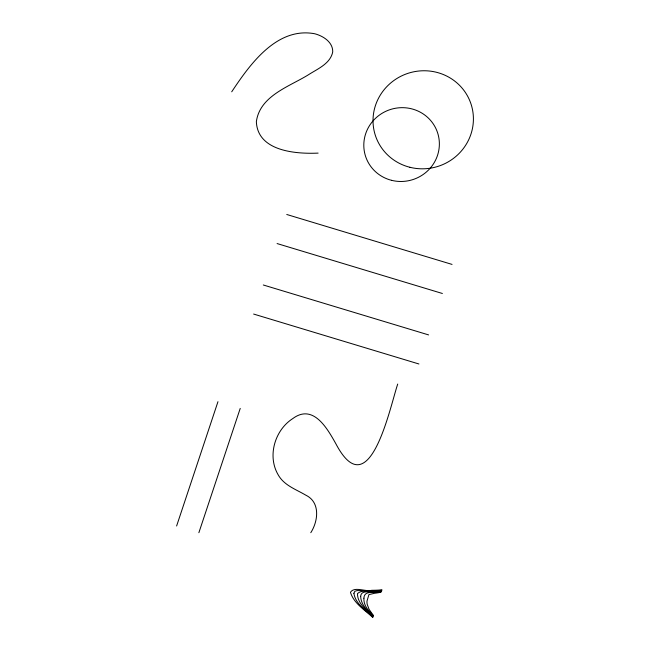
<?xml version="1.0" encoding="UTF-8"?>
<svg xmlns="http://www.w3.org/2000/svg" width="650" height="650" viewBox="0 0 650 650"><rect width="100%" height="100%" fill="white"/><g stroke="black" fill="none" stroke-linecap="round" stroke-linejoin="round"><path stroke-width="0.97" d="M397.719 384.053C389.854 407.355 369.493 507.634 335.871 443.771C327.389 428.651 313.259 403.301 292.768 418.584C274.812 430.089 267.126 456.032 278.151 474.776C284.009 485.404 296.01 489.361 305.849 495.194C320.474 502.239 318.256 521.089 310.789 532.691M176.613 525.988L217.961 401.692M198.868 532.707L240.224 408.411M231.717 91.796C249.966 64.277 276.803 26.658 314.714 33.751C323.139 35.945 332.987 42.12 332.727 51.903C330.371 63.789 317.387 68.949 308.238 74.888C288.982 86.751 259.838 95.899 256.36 121.696C257.603 151.32 295.888 154.099 318.118 153.107M286.756 214.484L452.051 264.412M277.079 243.555L442.382 293.483M263.299 284.984L428.602 334.912M253.63 314.056L418.925 363.984M360.669 596.278C360.823 604.573 367.461 610.959 373.262 616.078L373.108 616.549C366.706 610.317 357.256 603.363 357.5 593.539C363.642 588.201 374.116 593.288 381.68 590.785L381.517 591.256A121.818 118.3 -18.3 0 1 374.221 591.776C369.956 592.694 361.189 589.639 360.669 596.278M353.892 593.296C355.371 603.793 365.828 610.236 372.946 617.029L372.791 617.5C364.812 609.944 353.706 603.298 350.439 592.264C354.599 586.064 365.389 592.053 371.808 590.298A115.416 112.084 -18.3 0 0 381.997 589.834L381.834 590.314L374.977 590.753L357.086 590.574L354.827 591.329L353.892 593.296M363.902 598.195C363.407 605.264 368.493 611.179 373.425 615.599L369.054 609.302L367.185 604.289A13.926 13.52 -18.3 0 1 366.998 601.063L368.916 594.62L374.376 593.312A95.509 92.755 -18.3 0 0 379.137 592.597L381.363 591.736C375.96 593.921 364.203 589.274 363.902 598.195M409.931 167.286A50.334 48.88 -18.3 0 0 471.778 106.559A50.334 48.88 -18.3 0 0 387.944 85.507A50.334 48.88 -18.3 0 0 409.931 167.286M391.584 180.326A37.887 36.798 -18.3 0 0 438.141 134.615A37.887 36.798 -18.3 0 0 375.034 118.771A37.887 36.798 -18.3 0 0 391.584 180.326"/></g></svg>
